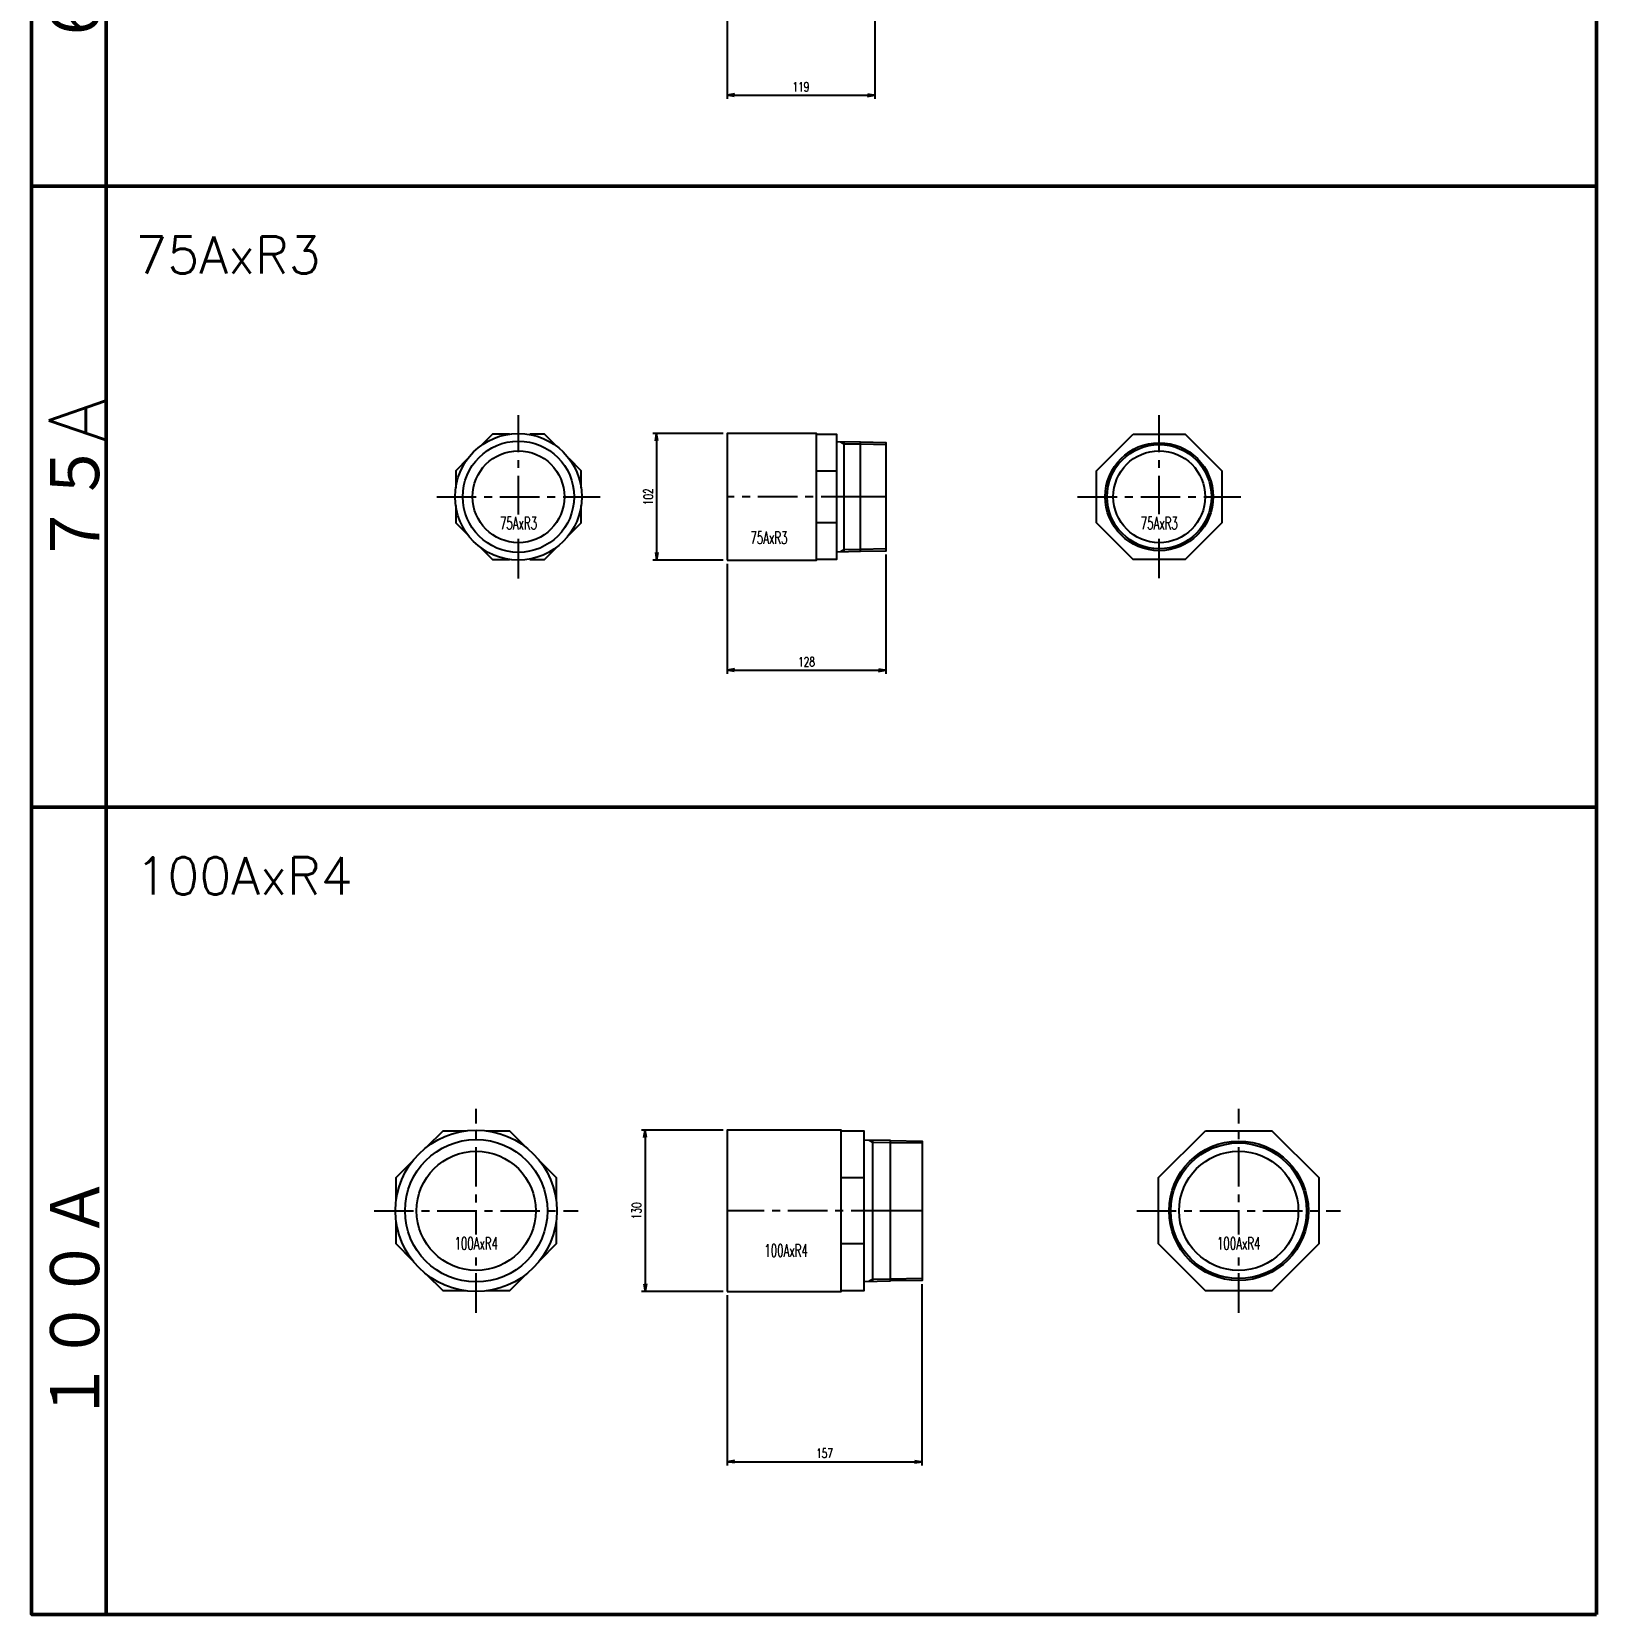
# Model space of a CAD drawing. Header units: millimetres. Extents: x 1711 to 90196, y -23291 to 8516.
# Drawn here: x 41568 to 42828, y -1802 to -528 of the extents above; entities that cross this region are included whole.
import ezdxf

# ---------------------------------------------------------------- set-up
doc = ezdxf.new("R2010")
doc.units = ezdxf.units.MM
doc.header["$PDMODE"] = 35
doc.linetypes.add('CENTER', pattern=[50.8, 31.75, -6.35, 6.35, -6.35])
doc.layers.add('line', color=153, linetype='Continuous', lineweight=50)
for name, color, linetype in [('寸法', 2, 'Continuous'), ('配管-CVP', 4, 'Continuous'), ('＃配管（PVC)', 21, 'Continuous')]:
    doc.layers.add(name, color=color, linetype=linetype)
doc.styles.add('kpk', font='romans.shx', dxfattribs={"width": 0.7, "bigfont": 'extfont2.shx'})
doc.styles.get("Standard").update_dxf_attribs({"font": 'romans.shx', "bigfont": 'extfont.shx'})
doc.dimstyles.new('KPK-3', dxfattribs={"dimscale": 3, "dimtxt": 2.5, "dimasz": 2, "dimexe": 1, "dimexo": 1, "dimgap": 1, "dimtad": 3, "dimdec": 1, "dimdsep": 46, "dimtxsty": 'kpk', "dimblk": 'OPEN', "dimcen": 2.5, "dimclrd": 2, "dimclre": 2, "dimclrt": 4, "dimadec": 1, "dimazin": 2, "dimtfac": 1, "dimtdec": 1, "dimtmove": 0, "dimatfit": 2, "dimldrblk": 'OPEN', "dimfxl": 0, "dimlwd": -1, "dimlwe": -1, "dimarcsym": 0})

# ---------------------------------------------------------------- blocks, each defined once
blk = doc.blocks.new('_Open')
at = {"color": 0, "linetype": 'ByBlock', "lineweight": -2}
for p, q in [((-1, 0.17), (0, 0)), ((-1, -0.17), (0, 0)), ((0, 0), (-1, 0))]:
    blk.add_line(p, q, dxfattribs=at)
blk = doc.blocks.new('*D2577')
at = {"layer": 'Defpoints', "color": 0, "transparency": 16777216}
for p in [(42127.9, -495.9), (42246.9, -489.6), (42246.9, -579)]:
    blk.add_point(p, dxfattribs=at)
at = {"layer": '寸法', "color": 2, "transparency": 16777216}
for p, q in [((42246.9, -492.6), (42246.9, -582)), ((42127.9, -498.9), (42127.9, -582)), ((42133.9, -579), (42240.9, -579))]:
    blk.add_line(p, q, dxfattribs=at)
at = {"layer": '寸法', "color": 2, "transparency": 16777216, "xscale": 6, "yscale": 6, "zscale": 6, "rotation": 180}
blk.add_blockref('_Open', (42127.9, -579), dxfattribs=at)
at = {"layer": '寸法', "color": 2, "transparency": 16777216, "xscale": 6, "yscale": 6, "zscale": 6}
blk.add_blockref('_Open', (42246.9, -579), dxfattribs=at)
at = {"layer": '寸法', "color": 4, "transparency": 16777216, "insert": (42187.4, -572.3), "char_height": 7.5, "attachment_point": 5, "style": 'kpk', "bg_fill": 3, "box_fill_scale": 1.1, "bg_fill_color": 256, "bg_fill_true_color": 13158600, "bg_fill_transparency": 0}
blk.add_mtext('119', dxfattribs=at)
blk = doc.blocks.new('*D2578')
at = {"layer": 'Defpoints', "color": 0, "transparency": 16777216}
for p in [(42127.9, -953.4), (42255.9, -945.9), (42255.9, -1042.1)]:
    blk.add_point(p, dxfattribs=at)
at = {"layer": '寸法', "color": 2, "transparency": 16777216}
for p, q in [((42255.9, -948.9), (42255.9, -1045.1)), ((42127.9, -956.4), (42127.9, -1045.1)), ((42133.9, -1042.1), (42249.9, -1042.1))]:
    blk.add_line(p, q, dxfattribs=at)
at = {"layer": '寸法', "color": 2, "transparency": 16777216, "xscale": 6, "yscale": 6, "zscale": 6, "rotation": 180}
blk.add_blockref('_Open', (42127.9, -1042.1), dxfattribs=at)
at = {"layer": '寸法', "color": 2, "transparency": 16777216, "xscale": 6, "yscale": 6, "zscale": 6}
blk.add_blockref('_Open', (42255.9, -1042.1), dxfattribs=at)
at = {"layer": '寸法', "color": 4, "transparency": 16777216, "insert": (42191.9, -1035.3), "char_height": 7.5, "attachment_point": 5, "style": 'kpk', "bg_fill": 3, "box_fill_scale": 1.1, "bg_fill_color": 256, "bg_fill_true_color": 13158600, "bg_fill_transparency": 0}
blk.add_mtext('128', dxfattribs=at)
blk = doc.blocks.new('*D2579')
at = {"layer": 'Defpoints', "color": 0, "transparency": 16777216}
for p in [(42284.9, -1533.5), (42127.9, -1542.4), (42284.9, -1679.5)]:
    blk.add_point(p, dxfattribs=at)
at = {"layer": '寸法', "color": 2, "transparency": 16777216}
for p, q in [((42284.9, -1536.5), (42284.9, -1682.5)), ((42127.9, -1545.4), (42127.9, -1682.5)), ((42133.9, -1679.5), (42278.9, -1679.5))]:
    blk.add_line(p, q, dxfattribs=at)
at = {"layer": '寸法', "color": 2, "transparency": 16777216, "xscale": 6, "yscale": 6, "zscale": 6, "rotation": 180}
blk.add_blockref('_Open', (42127.9, -1679.5), dxfattribs=at)
at = {"layer": '寸法', "color": 2, "transparency": 16777216, "xscale": 6, "yscale": 6, "zscale": 6}
blk.add_blockref('_Open', (42284.9, -1679.5), dxfattribs=at)
at = {"layer": '寸法', "color": 4, "transparency": 16777216, "insert": (42206.4, -1672.7), "char_height": 7.5, "attachment_point": 5, "style": 'kpk', "bg_fill": 3, "box_fill_scale": 1.1, "bg_fill_color": 256, "bg_fill_true_color": 13158600, "bg_fill_transparency": 0}
blk.add_mtext('157', dxfattribs=at)
blk = doc.blocks.new('*D2881')
at = {"layer": 'Defpoints', "color": 0, "transparency": 16777216}
for p in [(42127.9, -851.4), (42071.2, -953.4), (42127.9, -953.4)]:
    blk.add_point(p, dxfattribs=at)
at = {"layer": '寸法', "color": 2, "transparency": 16777216}
for p, q in [((42124.9, -851.4), (42068.2, -851.4)), ((42071.2, -857.4), (42071.2, -947.4)), ((42124.9, -953.4), (42068.2, -953.4))]:
    blk.add_line(p, q, dxfattribs=at)
at = {"layer": '寸法', "color": 2, "transparency": 16777216, "xscale": 6, "yscale": 6, "zscale": 6}
for p, rotation in [((42071.2, -851.4), 90), ((42071.2, -953.4), 270)]:
    blk.add_blockref('_Open', p, dxfattribs=dict(at, rotation=rotation))
at = {"layer": '寸法', "color": 4, "transparency": 16777216, "insert": (42064.5, -902.4), "char_height": 7.5, "attachment_point": 5, "rotation": 90, "style": 'kpk', "bg_fill": 3, "box_fill_scale": 1.1, "bg_fill_color": 256, "bg_fill_true_color": 13158600, "bg_fill_transparency": 0}
blk.add_mtext('102', dxfattribs=at)
blk = doc.blocks.new('*D2882')
at = {"layer": 'Defpoints', "color": 0, "transparency": 16777216}
for p in [(42127.9, -1412.4), (42061.9, -1542.4), (42127.9, -1542.4)]:
    blk.add_point(p, dxfattribs=at)
at = {"layer": '寸法', "color": 2, "transparency": 16777216}
for p, q in [((42124.9, -1412.4), (42058.9, -1412.4)), ((42061.9, -1418.4), (42061.9, -1536.4)), ((42124.9, -1542.4), (42058.9, -1542.4))]:
    blk.add_line(p, q, dxfattribs=at)
at = {"layer": '寸法', "color": 2, "transparency": 16777216, "xscale": 6, "yscale": 6, "zscale": 6}
for p, rotation in [((42061.9, -1412.4), 90), ((42061.9, -1542.4), 270)]:
    blk.add_blockref('_Open', p, dxfattribs=dict(at, rotation=rotation))
at = {"layer": '寸法', "color": 4, "transparency": 16777216, "insert": (42055.1, -1477.4), "char_height": 7.5, "attachment_point": 5, "rotation": 90, "style": 'kpk', "bg_fill": 3, "box_fill_scale": 1.1, "bg_fill_color": 256, "bg_fill_true_color": 13158600, "bg_fill_transparency": 0}
blk.add_mtext('130', dxfattribs=at)
blk = doc.blocks.new('A$C219F4D7E')
at = {"layer": '＃配管（PVC)', "color": 2, "linetype": 'CENTER'}
for p, q in [((0, -65.7072), (0, 65.7072)), ((-65.7072, 0), (65.7072, 0))]:
    blk.add_line(p, q, dxfattribs=at)
at = {"layer": '＃配管（PVC)', "color": 0, "linetype": 'ByBlock'}
for points in [[(-7.123903, 50.5), (-20.917785, 50.5), (-30.671532, 40.746253)], [(30.671532, 40.746253), (20.917785, 50.5), (9.044678, 50.5)], [(-40.746253, 30.671532), (-50.5, 20.917785), (-50.5, 7.123903)], [(50.5, 7.123903), (50.5, 20.917785), (40.746253, 30.671532)], [(-50.5, -7.123903), (-50.5, -20.917785), (-40.746253, -30.671532)], [(40.746253, -30.671532), (50.5, -20.917785), (50.5, -7.123903)], [(-30.671532, -40.746253), (-20.917785, -50.5), (-7.123903, -50.5)], [(9.044678, -50.5), (20.917785, -50.5), (30.671532, -40.746253)]]:
    blk.add_lwpolyline(points, dxfattribs=at)
for radius in [51, 44.8, 37]:
    blk.add_circle((0, 0), radius, dxfattribs=at)
at = {"layer": 'Defpoints', "color": 6, "linetype": 'ByBlock', "insert": (0, -21.307228), "char_height": 10, "attachment_point": 5, "style": 'kpk', "bg_fill": 3, "box_fill_scale": 1.2, "bg_fill_color": 256, "bg_fill_transparency": 0}
blk.add_mtext('{\\W0.6;75AxR3}', dxfattribs=at)
blk = doc.blocks.new('A$C599B0553')
at = {"layer": 'Defpoints', "color": 8, "linetype": 'ByBlock'}
blk.add_line((107.4, -43.9), (107.4, 43.9), dxfattribs=at)
for points in [[(107.4, -43.9), (128, -43.5), (128, 43.5), (107.4, 43.9)], [(107.4, 42.5), (128, 42)], [(128, 0), (107.4, 0)], [(128, -42), (107.4, -42.5)]]:
    blk.add_lwpolyline(points, dxfattribs=at)
at = {"layer": '＃配管（PVC)', "color": 0, "linetype": 'ByBlock'}
for p, q in [((107.4, 43.9), (88, 44.3)), ((94, 44.2), (94, -44.2)), ((72, 20.9), (88, 20.9)), ((88, -20.9), (72, -20.9))]:
    blk.add_line(p, q, dxfattribs=at)
blk.add_lwpolyline([(0, -51), (72, -51), (72, 51), (0, 51)], close=True, dxfattribs=at)
for points in [[(72, 50.5), (88, 50.5), (88, -50.5), (72, -50.5)], [(88, -44.3), (107.4, -43.9)]]:
    blk.add_lwpolyline(points, dxfattribs=at)
at = {"layer": '＃配管（PVC)', "color": 42, "linetype": 'ByBlock'}
for points in [[(91.3, 44.3), (94, 42.7), (107.4, 42.5)], [(107.4, -42.5), (94, -42.7), (91.3, -44.3)]]:
    blk.add_lwpolyline(points, dxfattribs=at)
at = {"layer": '＃配管（PVC)', "color": 2, "linetype": 'CENTER'}
blk.add_lwpolyline([(107.4, 0), (0, 0)], dxfattribs=at)
at = {"layer": 'Defpoints', "color": 6, "linetype": 'ByBlock', "insert": (33.7, -33), "char_height": 10, "attachment_point": 5, "style": 'kpk', "bg_fill": 3, "box_fill_scale": 1.2, "bg_fill_color": 256, "bg_fill_transparency": 0}
blk.add_mtext('{\\W0.6;75AxR3}', dxfattribs=at)
blk = doc.blocks.new('A$C381A5566')
at = {"layer": '＃配管（PVC)', "color": 2, "linetype": 'CENTER'}
for p, q in [((0, -65.7), (0, 65.7)), ((-65.7, 0), (65.7, 0))]:
    blk.add_line(p, q, dxfattribs=at)
at = {"layer": '＃配管（PVC)', "color": 0, "linetype": 'ByBlock'}
blk.add_lwpolyline([(-20.9, 50.5), (20.9, 50.5), (50.5, 20.9), (50.5, -20.9), (20.9, -50.5), (-20.9, -50.5), (-50.5, -20.9), (-50.5, 20.9)], close=True, dxfattribs=at)
for radius in [43.5, 37]:
    blk.add_circle((0, 0), radius, dxfattribs=at)
at = {"layer": '＃配管（PVC)', "color": 42, "linetype": 'ByBlock'}
blk.add_circle((0, 0), 42, dxfattribs=at)
at = {"layer": 'Defpoints', "color": 6, "linetype": 'ByBlock', "insert": (0, -21.3), "char_height": 10, "attachment_point": 5, "style": 'kpk', "bg_fill": 3, "box_fill_scale": 1.2, "bg_fill_color": 256, "bg_fill_transparency": 0}
blk.add_mtext('{\\W0.6;75AxR3}', dxfattribs=at)
blk = doc.blocks.new('A$C21C971E7')
at = {"layer": '＃配管（PVC)', "color": 2, "linetype": 'CENTER'}
for p, q in [((0, -82.134), (0, 82.134)), ((-82.134, 0), (82.134, 0))]:
    blk.add_line(p, q, dxfattribs=at)
at = {"layer": '＃配管（PVC)', "color": 0, "linetype": 'ByBlock'}
for points in [[(-39.918484, 51.298291), (-26.716775, 64.5), (-8.046738, 64.5)], [(8.046738, 64.5), (26.716775, 64.5), (39.918484, 51.298291)], [(-64.5, 8.046738), (-64.5, 26.716775), (-51.298291, 39.918484)], [(51.298291, 39.918484), (64.5, 26.716775), (64.5, 8.046738)], [(-51.298291, -39.918484), (-64.5, -26.716775), (-64.5, -8.046738)], [(64.5, -8.046738), (64.5, -26.716775), (51.298291, -39.918484)], [(-8.046738, -64.5), (-26.716775, -64.5), (-39.918484, -51.298291)], [(39.918484, -51.298291), (26.716775, -64.5), (8.046738, -64.5)]]:
    blk.add_lwpolyline(points, dxfattribs=at)
for radius in [65, 57.35, 48]:
    blk.add_circle((0, 0), radius, dxfattribs=at)
at = {"layer": 'Defpoints', "color": 6, "linetype": 'ByBlock', "insert": (0, -26.307228), "char_height": 10, "attachment_point": 5, "style": 'kpk', "bg_fill": 3, "box_fill_scale": 1.2, "bg_fill_color": 256, "bg_fill_transparency": 0}
blk.add_mtext('{\\W0.6;100AxR4}', dxfattribs=at)
blk = doc.blocks.new('A$C47A96FEF')
at = {"layer": 'Defpoints', "color": 8, "linetype": 'ByBlock'}
blk.add_line((131.6, -56.5), (131.6, 56.5), dxfattribs=at)
for points in [[(131.6, 56.5), (157, 56.1), (157, -56.1), (131.6, -56.5)], [(131.6, 55), (157, 54.6)], [(157, 0), (131.6, 0)], [(157, -54.6), (131.6, -55)]]:
    blk.add_lwpolyline(points, dxfattribs=at)
at = {"layer": '＃配管（PVC)', "color": 0, "linetype": 'ByBlock'}
for p, q in [((131.6, 56.5), (110, 56.9)), ((117, 56.8), (117, -56.8)), ((92, 26.7), (110, 26.7)), ((110, -26.7), (92, -26.7))]:
    blk.add_line(p, q, dxfattribs=at)
blk.add_lwpolyline([(0, -65), (92, -65), (92, 65), (0, 65)], close=True, dxfattribs=at)
for points in [[(92, 64.5), (110, 64.5), (110, -64.5), (92, -64.5)], [(110, -56.9), (131.6, -56.5)]]:
    blk.add_lwpolyline(points, dxfattribs=at)
at = {"layer": '＃配管（PVC)', "color": 42, "linetype": 'ByBlock'}
for points in [[(114.4, 56.8), (117, 55.3), (131.6, 55)], [(131.6, -55), (117, -55.3), (114.4, -56.8)]]:
    blk.add_lwpolyline(points, dxfattribs=at)
at = {"layer": '＃配管（PVC)', "color": 2, "linetype": 'CENTER'}
blk.add_lwpolyline([(131.6, 0), (0, 0)], dxfattribs=at)
at = {"layer": 'Defpoints', "color": 6, "linetype": 'ByBlock', "insert": (47.5, -32), "char_height": 10, "attachment_point": 5, "style": 'kpk', "bg_fill": 3, "box_fill_scale": 1.2, "bg_fill_color": 256, "bg_fill_transparency": 0}
blk.add_mtext('{\\W0.6;100AxR4}', dxfattribs=at)
blk = doc.blocks.new('A$C146F33C2')
at = {"layer": '＃配管（PVC)', "color": 2, "linetype": 'CENTER'}
for p, q in [((0, -82.1), (0, 82.1)), ((-82.1, 0), (82.1, 0))]:
    blk.add_line(p, q, dxfattribs=at)
at = {"layer": '＃配管（PVC)', "color": 0, "linetype": 'ByBlock'}
blk.add_lwpolyline([(-26.7, 64.5), (26.7, 64.5), (64.5, 26.7), (64.5, -26.7), (26.7, -64.5), (-26.7, -64.5), (-64.5, -26.7), (-64.5, 26.7)], close=True, dxfattribs=at)
for radius in [56.1, 48]:
    blk.add_circle((0, 0), radius, dxfattribs=at)
at = {"layer": '＃配管（PVC)', "color": 42, "linetype": 'ByBlock'}
blk.add_circle((0, 0), 54.6, dxfattribs=at)
at = {"layer": 'Defpoints', "color": 6, "linetype": 'ByBlock', "insert": (0, -26.3), "char_height": 10, "attachment_point": 5, "style": 'kpk', "bg_fill": 3, "box_fill_scale": 1.2, "bg_fill_color": 256, "bg_fill_transparency": 0}
blk.add_mtext('{\\W0.6;100AxR4}', dxfattribs=at)
blk = doc.blocks.new('A$Cdddca647')
at = {"layer": 'line'}
for p, q in [((60, 0), (1260, 0)), ((1260, 0), (1260, -3410)), ((60, -160), (1260, -160)), ((60, -3410), (1260, -3410))]:
    blk.add_line(p, q, dxfattribs=at)
for points in [[(0, 0), (60, -160), (0, -160)], [(1260, -360), (60, -360), (0, -360)], [(1260, -560), (60, -560), (0, -560)], [(1260, -760), (60, -760), (0, -760)], [(1260, -960), (60, -960), (0, -960)], [(1260, -1210), (60, -1210), (0, -1210)], [(1260, -1510), (60, -1510), (0, -1510)], [(1260, -1860), (60, -1860), (0, -1860)], [(1260, -2260), (60, -2260), (0, -2260)], [(1260, -2760), (60, -2760), (0, -2760)]]:
    blk.add_lwpolyline(points, dxfattribs=at)
blk.add_lwpolyline([(60, -3410), (0, -3410), (0, 0), (60, 0)], close=True, dxfattribs=at)
for s, insert, char_height, attachment_point in [('{\\W0.6;バルブソケット}', (660, -80), 100, 5), ('\\A1;13AxR{\\H0.7x;\\S1#2;}', (83.6, -215.3), 30, 4), ('\\A1;16AxR{\\H0.7x;\\S1#2;}', (83.6, -415.3), 30, 4), ('\\A1;20AxR{\\H0.7x;\\S3#4;}', (83.6, -615.3), 30, 4), ('25AxR1', (83.6, -815.3), 30, 4), ('\\A1;30AxR1 {\\H0.7x;\\S1#4;}', (83.6, -1015.3), 30, 4), ('\\A1;40AxR1 {\\H0.7x;\\S1#2;}', (83.6, -1265.3), 30, 4), ('50AxR2', (83.6, -1565.3), 30, 4), ('\\A1;65AxR2 {\\H0.7x;\\S1#2;}', (83.6, -1915.3), 30, 4), ('75AxR3', (83.6, -2315.3), 30, 4), ('100AxR4', (83.6, -2815.3), 30, 4)]:
    blk.add_mtext(s, dxfattribs=dict(at, insert=insert, char_height=char_height, attachment_point=attachment_point))
at = {"layer": 'line', "char_height": 45, "attachment_point": 5, "rotation": 90}
for s, insert in [('１３Ａ', (36.2, -263.9)), ('1６A', (36.2, -463.9)), ('２０Ａ', (36.2, -658.7)), ('２５Ａ', (36.2, -864.2)), ('３０A', (36.2, -1083.1)), ('４０Ａ', (36.2, -1361.7)), ('５０Ａ', (36.2, -1685.5)), ('６５Ａ', (36.2, -2073)), ('７５A', (36.2, -2498)), ('１００Ａ', (36.2, -3156.3))]:
    blk.add_mtext(s, dxfattribs=dict(at, insert=insert))

msp = doc.modelspace()

# ---------------------------------------------------------------- block references
at = {"layer": '配管-CVP'}
for name, p in [('A$C219F4D7E', (41959.932, -902.4323)), ('A$C381A5566', (42475.932, -902.4323)), ('A$C21C971E7', (41925.932, -1477.4323)), ('A$C146F33C2', (42539.932, -1477.4323))]:
    msp.add_blockref(name, p, dxfattribs=at)

# ---------------------------------------------------------------- dimensions: what is measured, and where the dimension line sits
at = {"layer": '寸法'}
for base, p1, p2, picture, middle in [((42246.932, -579.0317), (42127.932, -495.9323), (42246.932, -489.6148), '*D2577', (42187.432, -572.2817)), ((42255.932, -1042.0934), (42127.932, -953.4323), (42255.932, -945.9437), '*D2578', (42191.932, -1035.3434)), ((42284.932, -1679.483), (42127.932, -1542.4323), (42284.932, -1533.5047), '*D2579', (42206.432, -1672.733))]:
    dim = msp.add_linear_dim(base=base, p1=p1, p2=p2, dimstyle='KPK-3', dxfattribs=at)
    dim.commit()
    dim.dimension.update_dxf_attribs({"geometry": picture, "text_midpoint": middle})

# ---------------------------------------------------------------- next in the draw order: dimensions: what is measured, and where the dimension line sits
for base, p1, p2, picture, middle in [((42071.2046, -953.4323), (42127.932, -851.4323), (42127.932, -953.4323), '*D2881', (42064.4546, -902.4323)), ((42061.8582, -1542.4323), (42127.932, -1412.4323), (42127.932, -1542.4323), '*D2882', (42055.1082, -1477.4323))]:
    dim = msp.add_linear_dim(base=base, p1=p1, p2=p2, angle=90, dimstyle='KPK-3', dxfattribs=at)
    dim.commit()
    dim.dimension.update_dxf_attribs({"geometry": picture, "text_midpoint": middle})

# ---------------------------------------------------------------- next in the draw order: block references
at = {"layer": '配管-CVP'}
for name, p in [('A$C599B0553', (42127.932, -902.4323)), ('A$C47A96FEF', (42127.932, -1477.4323))]:
    msp.add_blockref(name, p, dxfattribs=at)

# ---------------------------------------------------------------- next in the draw order: block references
at = {"layer": 'line'}
msp.add_blockref('A$Cdddca647', (41567.932, 1607.5677), dxfattribs=at)

doc.saveas('drawing.dxf')
